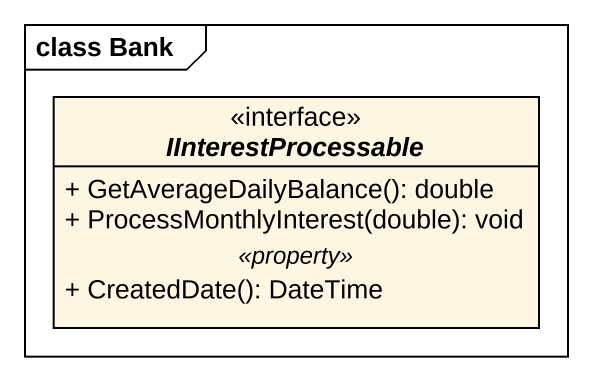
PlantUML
@startuml
mainframe class Bank
hide circle
hide empty members
skinparam classAttributeIconSize 0
interface IInterestProcessable <<interface>> {
  + GetAverageDailyBalance(): double
  + ProcessMonthlyInterest(double): void
  .. <<property>> ..
  + CreatedDate(): DateTime
}
@enduml
